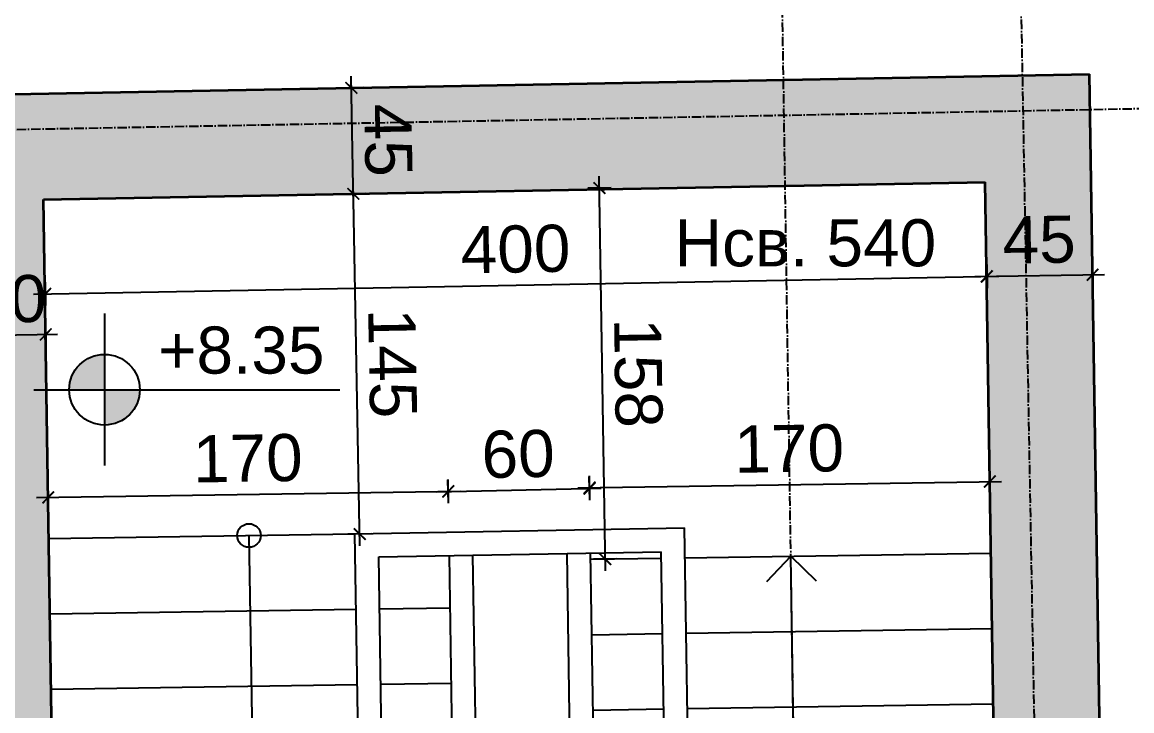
# Model space of a CAD drawing. Header units: inches. Extents: x -72385 to 39588, y -6525 to 66685.
# Drawn here: x -31171.4 to -30700.1, y 13635.6 to 13928.1 of the extents above; entities that cross this region are included whole.
import ezdxf

# ---------------------------------------------------------------- set-up
doc = ezdxf.new("R2010")
doc.units = ezdxf.units.IN
doc.header["$MEASUREMENT"] = 0
doc.linetypes.add('DashDot', pattern=[0.6, 0.4, -0.1, 0, -0.1])
for name, color, linetype, lineweight in [('Изгледни линии', 253, 'Continuous', 25), ('Линия на разрез', 252, 'DashDot', 25), ('Надписи Hсв', 252, 'Continuous', 25), ('Надписи коти външни', 252, 'Continuous', 25), ('Надписи коти вътрешни', 252, 'Continuous', 25), ('Надписи нива', 252, 'Continuous', 25), ('Оси', 252, 'DashDot', 25), ('Разрезни линии', 7, 'Continuous', 35), ('Щрих стени', 254, 'Continuous', 25)]:
    doc.layers.add(name, color=color, linetype=linetype, lineweight=lineweight)
doc.styles.add('Arial Regular', font='arial.ttf')
doc.styles.get("Standard").update_dxf_attribs({"font": 'arial.ttf'})
doc.dimstyles.new('Annotative', dxfattribs={"dimscale": 0, "dimtxt": 20, "dimasz": 5, "dimexe": 5, "dimexo": 5, "dimgap": 5, "dimtad": 1, "dimdec": 0, "dimzin": 0, "dimdsep": 46, "dimtxsty": 'Standard', "dimblk": 'ARCHTICK', "dimcen": 5, "dimdle": 5, "dimadec": 0, "dimazin": 0, "dimtfac": 1, "dimtdec": 0, "dimtofl": 0, "dimtmove": 0, "dimatfit": 3, "dimldrblk": 'ARCHTICK', "dimfxl": 5, "dimfxlon": 1, "dimtolj": 1, "dimtzin": 0, "dimarcsym": 1})

# ---------------------------------------------------------------- blocks, each defined once
blk = doc.blocks.new('_ArchTick')
at = {"color": 0, "linetype": 'ByBlock', "const_width": 0.15}
blk.add_lwpolyline([(-0.5, -0.5), (0.5, 0.5)], dxfattribs=at)
blk = doc.blocks.new('*D3837')
at = {"layer": 'Defpoints', "color": 0, "ltscale": 50, "transparency": 16777216}
for p in [(-30926.22, 13857.64), (-30762.36, 13860.17), (-30759.93, 13702.58)]:
    blk.add_point(p, dxfattribs=at)
at = {"layer": 'Надписи коти вътрешни', "color": 0, "lineweight": -2, "ltscale": 50, "transparency": 16777216}
for p, q in [((-30923.71, 13695.05), (-30926.3, 13862.64)), ((-30921.22, 13857.71), (-30931.22, 13857.56)), ((-30918.78, 13700.13), (-30928.78, 13699.97))]:
    blk.add_line(p, q, dxfattribs=at)
at = {"layer": 'Надписи коти вътрешни', "color": 0, "lineweight": -2, "ltscale": 50, "transparency": 16777216, "xscale": 5, "yscale": 5, "zscale": 5}
for p, rotation in [((-30926.22, 13857.64), 90.88539466403869), ((-30923.78, 13700.05), 270.8853946640387)]:
    blk.add_blockref('_ArchTick', p, dxfattribs=dict(at, rotation=rotation))
at = {"layer": 'Надписи коти вътрешни', "color": 0, "ltscale": 50, "transparency": 16777216, "insert": (-30909.79, 13779.08), "char_height": 20, "attachment_point": 5, "rotation": 270.8854}
blk.add_mtext('\\A1;158', dxfattribs=at)
blk = doc.blocks.new('*D3838')
at = {"layer": 'Defpoints', "color": 0, "ltscale": 50, "transparency": 16777216}
for p in [(-30990.36, 13728.88), (-30990.09, 13711.38), (-31160.07, 13708.76)]:
    blk.add_point(p, dxfattribs=at)
at = {"layer": 'Надписи коти вътрешни', "color": 0, "lineweight": -2, "ltscale": 50, "transparency": 16777216}
for p, q in [((-30990.28, 13723.88), (-30990.44, 13733.88)), ((-31160.26, 13721.26), (-31160.42, 13731.26)), ((-31165.34, 13726.18), (-30985.36, 13728.96))]:
    blk.add_line(p, q, dxfattribs=at)
at = {"layer": 'Надписи коти вътрешни', "color": 0, "lineweight": -2, "ltscale": 50, "transparency": 16777216, "xscale": 5, "yscale": 5, "zscale": 5}
for p, rotation in [((-31160.34, 13726.26), 180.8853946640363), ((-30990.36, 13728.88), 0.8853946640362843)]:
    blk.add_blockref('_ArchTick', p, dxfattribs=dict(at, rotation=rotation))
at = {"layer": 'Надписи коти вътрешни', "color": 0, "ltscale": 50, "transparency": 16777216, "insert": (-31075.58, 13742.78), "char_height": 20, "attachment_point": 5, "rotation": 0.8854}
blk.add_mtext('\\A1;170', dxfattribs=at)
blk = doc.blocks.new('*D3839')
at = {"layer": 'Defpoints', "color": 0, "ltscale": 50, "transparency": 16777216}
for p in [(-30930.46, 13730.02), (-30990.09, 13711.38), (-30930.1, 13712.62)]:
    blk.add_point(p, dxfattribs=at)
at = {"layer": 'Надписи коти вътрешни', "color": 0, "lineweight": -2, "ltscale": 50, "transparency": 16777216}
for p, q in [((-30930.36, 13725.02), (-30930.56, 13735.02)), ((-30995.45, 13728.68), (-30925.46, 13730.12)), ((-30990.34, 13723.78), (-30990.55, 13733.78))]:
    blk.add_line(p, q, dxfattribs=at)
at = {"layer": 'Надписи коти вътрешни', "color": 0, "lineweight": -2, "ltscale": 50, "transparency": 16777216, "xscale": 5, "yscale": 5, "zscale": 5}
for p, rotation in [((-30990.45, 13728.78), 181.1802608276833), ((-30930.46, 13730.02), 1.180260827683264)]:
    blk.add_blockref('_ArchTick', p, dxfattribs=dict(at, rotation=rotation))
at = {"layer": 'Надписи коти вътрешни', "color": 0, "ltscale": 50, "transparency": 16777216, "insert": (-30960.77, 13744.61), "char_height": 20, "attachment_point": 5, "rotation": 1.1803}
blk.add_mtext('\\A1;60', dxfattribs=at)
blk = doc.blocks.new('*D3840')
at = {"layer": 'Defpoints', "color": 0, "ltscale": 50, "transparency": 16777216}
for p in [(-30760.4, 13733), (-30759.93, 13702.58), (-30929.91, 13699.96)]:
    blk.add_point(p, dxfattribs=at)
at = {"layer": 'Надписи коти вътрешни', "color": 0, "lineweight": -2, "ltscale": 50, "transparency": 16777216}
for p, q in [((-30930.3, 13725.37), (-30930.45, 13735.37)), ((-30760.32, 13728), (-30760.47, 13738)), ((-30935.37, 13730.3), (-30755.4, 13733.08))]:
    blk.add_line(p, q, dxfattribs=at)
at = {"layer": 'Надписи коти вътрешни', "color": 0, "lineweight": -2, "ltscale": 50, "transparency": 16777216, "xscale": 5, "yscale": 5, "zscale": 5}
for p, rotation in [((-30760.4, 13733), 0.8853946640390069), ((-30930.38, 13730.37), 180.885394664039)]:
    blk.add_blockref('_ArchTick', p, dxfattribs=dict(at, rotation=rotation))
at = {"layer": 'Надписи коти вътрешни', "color": 0, "ltscale": 50, "transparency": 16777216, "insert": (-30845.62, 13746.9), "char_height": 20, "attachment_point": 5, "rotation": 0.8854}
blk.add_mtext('\\A1;170', dxfattribs=at)
blk = doc.blocks.new('*D3841')
at = {"layer": 'Defpoints', "color": 0, "ltscale": 50, "transparency": 16777216}
for p in [(-30762.36, 13860.17), (-31162.29, 13852.75), (-30761.62, 13820.11)]:
    blk.add_point(p, dxfattribs=at)
at = {"layer": 'Надписи коти вътрешни', "color": 0, "lineweight": -2, "ltscale": 50, "transparency": 16777216}
for p, q in [((-30761.71, 13825.11), (-30761.53, 13815.11)), ((-31166.55, 13812.6), (-30756.62, 13820.2)), ((-31161.64, 13817.69), (-31161.46, 13807.69))]:
    blk.add_line(p, q, dxfattribs=at)
at = {"layer": 'Надписи коти вътрешни', "color": 0, "lineweight": -2, "ltscale": 50, "transparency": 16777216, "xscale": 5, "yscale": 5, "zscale": 5}
for p, rotation in [((-30761.62, 13820.11), 1.062315361859178), ((-31161.55, 13812.69), 181.0623153618592)]:
    blk.add_blockref('_ArchTick', p, dxfattribs=dict(at, rotation=rotation))
at = {"layer": 'Надписи коти вътрешни', "color": 0, "ltscale": 50, "transparency": 16777216, "insert": (-30961.87, 13831.61), "char_height": 20, "attachment_point": 5, "rotation": 1.0623}
blk.add_mtext('\\A1;400', dxfattribs=at)
blk = doc.blocks.new('*D3842')
at = {"layer": 'Defpoints', "color": 0, "ltscale": 50, "transparency": 16777216}
for p in [(-31030.75, 13855.18), (-30992.79, 13855.9), (-30990.07, 13711.38)]:
    blk.add_point(p, dxfattribs=at)
at = {"layer": 'Надписи коти вътрешни', "color": 0, "lineweight": -2, "ltscale": 50, "transparency": 16777216}
for p, q in [((-31027.94, 13705.67), (-31030.84, 13860.18)), ((-31025.75, 13855.28), (-31035.74, 13855.09)), ((-31023.03, 13710.76), (-31033.03, 13710.58))]:
    blk.add_line(p, q, dxfattribs=at)
at = {"layer": 'Надписи коти вътрешни', "color": 0, "lineweight": -2, "ltscale": 50, "transparency": 16777216, "xscale": 5, "yscale": 5, "zscale": 5}
for p, rotation in [((-31030.75, 13855.18), 91.0751191790558), ((-31028.03, 13710.67), 271.0751191790558)]:
    blk.add_blockref('_ArchTick', p, dxfattribs=dict(at, rotation=rotation))
at = {"layer": 'Надписи коти вътрешни', "color": 0, "ltscale": 50, "transparency": 16777216, "insert": (-31014.18, 13783.21), "char_height": 20, "attachment_point": 5, "rotation": 271.0751}
blk.add_mtext('\\A1;145', dxfattribs=at)
blk = doc.blocks.new('*D6691')
at = {"layer": 'Defpoints', "color": 0, "ltscale": 10, "transparency": 16777216}
for p in [(-30722.28, 14133.46), (-30718.06, 13906), (-31300.8, 13895.19)]:
    blk.add_point(p, dxfattribs=at)
at = {"layer": 'Надписи коти външни', "color": 0, "lineweight": -2, "ltscale": 10, "transparency": 16777216}
for p, q in [((-30722.19, 14128.46), (-30722.37, 14138.46)), ((-31310.01, 14122.56), (-30717.28, 14133.55)), ((-31304.92, 14117.65), (-31305.11, 14127.65))]:
    blk.add_line(p, q, dxfattribs=at)
at = {"layer": 'Надписи коти външни', "color": 0, "lineweight": -2, "ltscale": 10, "transparency": 16777216, "xscale": 5, "yscale": 5, "zscale": 5}
for p, rotation in [((-30722.28, 14133.46), 1.062315361852448), ((-31305.01, 14122.65), 181.0623153618524)]:
    blk.add_blockref('_ArchTick', p, dxfattribs=dict(at, rotation=rotation))
at = {"layer": 'Надписи коти външни', "color": 0, "ltscale": 10, "transparency": 16777216, "insert": (-31013.93, 14143.27), "char_height": 20, "attachment_point": 5, "rotation": 1.0623}
blk.add_mtext('\\A1;583', dxfattribs=at)
blk = doc.blocks.new('*D6726')
at = {"layer": 'Defpoints', "color": 0, "ltscale": 10, "transparency": 16777216}
for p in [(-30724.11, 14233.44), (-30718.06, 13906), (-34700.93, 13832.45)]:
    blk.add_point(p, dxfattribs=at)
at = {"layer": 'Надписи коти външни', "color": 0, "lineweight": -2, "ltscale": 10, "transparency": 16777216}
for p, q in [((-30724.02, 14228.44), (-30724.2, 14238.44)), ((-34711.98, 14159.8), (-30719.11, 14233.54)), ((-34706.89, 14154.89), (-34707.07, 14164.89))]:
    blk.add_line(p, q, dxfattribs=at)
at = {"layer": 'Надписи коти външни', "color": 0, "lineweight": -2, "ltscale": 10, "transparency": 16777216, "xscale": 5, "yscale": 5, "zscale": 5}
for p, rotation in [((-30724.11, 14233.44), 1.057992998769279), ((-34706.98, 14159.89), 181.0579929987693)]:
    blk.add_blockref('_ArchTick', p, dxfattribs=dict(at, rotation=rotation))
at = {"layer": 'Надписи коти външни', "color": 0, "ltscale": 10, "transparency": 16777216, "insert": (-32715.83, 14211.88), "char_height": 20, "attachment_point": 5, "rotation": 1.058}
blk.add_mtext('\\A1;3980', dxfattribs=at)
blk = doc.blocks.new('*D6720')
at = {"layer": 'Defpoints', "color": 0, "ltscale": 10, "transparency": 16777216}
for p in [(-30751.76, 14182.92), (-30746.33, 13890.47), (-31176.26, 13882.5)]:
    blk.add_point(p, dxfattribs=at)
at = {"layer": 'Надписи коти външни', "color": 0, "lineweight": -2, "ltscale": 10, "transparency": 16777216}
for p, q in [((-30751.66, 14177.92), (-30751.85, 14187.92)), ((-31186.68, 14174.86), (-30746.76, 14183.01)), ((-31181.59, 14169.95), (-31181.78, 14179.95))]:
    blk.add_line(p, q, dxfattribs=at)
at = {"layer": 'Надписи коти външни', "color": 0, "lineweight": -2, "ltscale": 10, "transparency": 16777216, "xscale": 5, "yscale": 5, "zscale": 5}
for p, rotation in [((-30751.76, 14182.92), 1.062315361859432), ((-31181.68, 14174.95), 181.0623153618594)]:
    blk.add_blockref('_ArchTick', p, dxfattribs=dict(at, rotation=rotation))
at = {"layer": 'Надписи коти външни', "color": 0, "ltscale": 10, "transparency": 16777216, "insert": (-30967, 14194.15), "char_height": 20, "attachment_point": 5, "rotation": 1.0623}
blk.add_mtext('\\A1;430', dxfattribs=at)
blk = doc.blocks.new('*D6721')
at = {"layer": 'Defpoints', "color": 0, "ltscale": 10, "transparency": 16777216}
for p in [(-30396.5, 13910.97), (-30718.06, 13906), (-30702.75, 12915.26)]:
    blk.add_point(p, dxfattribs=at)
at = {"layer": 'Надписи коти външни', "color": 0, "lineweight": -2, "ltscale": 10, "transparency": 16777216}
for p, q in [((-30381.11, 12915.23), (-30396.58, 13915.97)), ((-30401.5, 13910.89), (-30391.5, 13911.05)), ((-30386.19, 12920.15), (-30376.19, 12920.3))]:
    blk.add_line(p, q, dxfattribs=at)
at = {"layer": 'Надписи коти външни', "color": 0, "lineweight": -2, "ltscale": 10, "transparency": 16777216, "xscale": 5, "yscale": 5, "zscale": 5}
for p, rotation in [((-30396.5, 13910.97), 90.88539466403769), ((-30381.19, 12920.23), 270.8853946640377)]:
    blk.add_blockref('_ArchTick', p, dxfattribs=dict(at, rotation=rotation))
at = {"layer": 'Надписи коти външни', "color": 0, "ltscale": 10, "transparency": 16777216, "insert": (-30373.63, 13415.83), "char_height": 20, "attachment_point": 5, "rotation": 270.8854}
blk.add_mtext('\\A1;990', dxfattribs=at)
blk = doc.blocks.new('*D6724')
at = {"layer": 'Defpoints', "color": 0, "ltscale": 10, "transparency": 16777216}
for p in [(-30495.24, 13909.44), (-30718.06, 13906), (-30713.66, 13620.89)]:
    blk.add_point(p, dxfattribs=at)
at = {"layer": 'Надписи коти външни', "color": 0, "lineweight": -2, "ltscale": 10, "transparency": 16777216}
for p, q in [((-30490.76, 13619.34), (-30495.32, 13914.44)), ((-30500.24, 13909.37), (-30490.24, 13909.52)), ((-30495.84, 13624.26), (-30485.84, 13624.41))]:
    blk.add_line(p, q, dxfattribs=at)
at = {"layer": 'Надписи коти външни', "color": 0, "lineweight": -2, "ltscale": 10, "transparency": 16777216, "xscale": 5, "yscale": 5, "zscale": 5}
for p, rotation in [((-30495.24, 13909.44), 90.88539466403809), ((-30490.84, 13624.34), 270.8853946640381)]:
    blk.add_blockref('_ArchTick', p, dxfattribs=dict(at, rotation=rotation))
at = {"layer": 'Надписи коти външни', "color": 0, "ltscale": 10, "transparency": 16777216, "insert": (-30477.83, 13767.12), "char_height": 20, "attachment_point": 5, "rotation": 270.8854}
blk.add_mtext('\\A1;285', dxfattribs=at)
blk = doc.blocks.new('*D7069')
at = {"layer": 'Defpoints', "color": 0, "ltscale": 10, "transparency": 16777216}
for p in [(-30446.38, 13895.93), (-30746.33, 13890.47), (-30736.15, 13330.76)]:
    blk.add_point(p, dxfattribs=at)
at = {"layer": 'Надписи коти външни', "color": 0, "lineweight": -2, "ltscale": 10, "transparency": 16777216}
for p, q in [((-30436.11, 13331.22), (-30446.47, 13900.93)), ((-30451.38, 13895.84), (-30441.38, 13896.02)), ((-30441.2, 13336.13), (-30431.2, 13336.31))]:
    blk.add_line(p, q, dxfattribs=at)
at = {"layer": 'Надписи коти външни', "color": 0, "lineweight": -2, "ltscale": 10, "transparency": 16777216, "xscale": 5, "yscale": 5, "zscale": 5}
for p, rotation in [((-30446.38, 13895.93), 91.04239604084214), ((-30436.2, 13336.22), 271.0423960408421)]:
    blk.add_blockref('_ArchTick', p, dxfattribs=dict(at, rotation=rotation))
at = {"layer": 'Надписи коти външни', "color": 0, "ltscale": 10, "transparency": 16777216, "insert": (-30426.08, 13616.35), "char_height": 20, "attachment_point": 5, "rotation": 271.0424}
blk.add_mtext('\\A1;560', dxfattribs=at)
blk = doc.blocks.new('*D7587')
at = {"layer": 'Defpoints', "color": 0, "ltscale": 10, "transparency": 16777216}
for p in [(-31031.58, 13900.19), (-31019.27, 13900.41), (-31018.44, 13855.42)]:
    blk.add_point(p, dxfattribs=at)
at = {"layer": 'Надписи коти вътрешни', "color": 0, "lineweight": -2, "ltscale": 10, "transparency": 16777216}
for p, q in [((-31030.65, 13850.19), (-31031.67, 13905.18)), ((-31026.58, 13900.28), (-31036.58, 13900.09)), ((-31025.75, 13855.29), (-31035.75, 13855.1))]:
    blk.add_line(p, q, dxfattribs=at)
at = {"layer": 'Надписи коти вътрешни', "color": 0, "lineweight": -2, "ltscale": 10, "transparency": 16777216, "xscale": 5, "yscale": 5, "zscale": 5}
for p, rotation in [((-31031.58, 13900.19), 91.0623153618628), ((-31030.75, 13855.19), 271.0623153618628)]:
    blk.add_blockref('_ArchTick', p, dxfattribs=dict(at, rotation=rotation))
at = {"layer": 'Надписи коти вътрешни', "color": 0, "ltscale": 10, "transparency": 16777216, "insert": (-31016, 13877.97), "char_height": 20, "attachment_point": 5, "rotation": 271.0623}
blk.add_mtext('\\A1;45', dxfattribs=at)
blk = doc.blocks.new('*D7614')
at = {"layer": 'Defpoints', "color": 0, "ltscale": 10, "transparency": 16777216}
for p in [(-31191.83, 13822.37), (-31161.83, 13822.84), (-31161.41, 13795.45)]:
    blk.add_point(p, dxfattribs=at)
at = {"layer": 'Надписи коти вътрешни', "color": 0, "lineweight": -2, "ltscale": 10, "transparency": 16777216}
for p, q in [((-31191.48, 13799.99), (-31191.33, 13789.99)), ((-31161.49, 13800.45), (-31161.33, 13790.46)), ((-31196.4, 13794.91), (-31156.41, 13795.53))]:
    blk.add_line(p, q, dxfattribs=at)
at = {"layer": 'Надписи коти вътрешни', "color": 0, "lineweight": -2, "ltscale": 10, "transparency": 16777216, "xscale": 5, "yscale": 5, "zscale": 5}
for p, rotation in [((-31191.41, 13794.99), 180.8853946640392), ((-31161.41, 13795.45), 0.8853946640392739)]:
    blk.add_blockref('_ArchTick', p, dxfattribs=dict(at, rotation=rotation))
at = {"layer": 'Надписи коти вътрешни', "color": 0, "ltscale": 10, "transparency": 16777216, "insert": (-31176.64, 13810.44), "char_height": 20, "attachment_point": 5, "rotation": 0.8854}
blk.add_mtext('\\A1;30', dxfattribs=at)
blk = doc.blocks.new('*D7615')
at = {"layer": 'Defpoints', "color": 0, "ltscale": 10, "transparency": 16777216}
for p in [(-30762.13, 13844.91), (-30717.13, 13845.6), (-30716.75, 13820.82)]:
    blk.add_point(p, dxfattribs=at)
at = {"layer": 'Надписи коти вътрешни', "color": 0, "lineweight": -2, "ltscale": 10, "transparency": 16777216}
for p, q in [((-30761.82, 13825.12), (-30761.66, 13815.12)), ((-30716.82, 13825.82), (-30716.67, 13815.82)), ((-30766.74, 13820.04), (-30711.75, 13820.89))]:
    blk.add_line(p, q, dxfattribs=at)
at = {"layer": 'Надписи коти вътрешни', "color": 0, "lineweight": -2, "ltscale": 10, "transparency": 16777216, "xscale": 5, "yscale": 5, "zscale": 5}
for p, rotation in [((-30716.75, 13820.82), 0.8853946640435105), ((-30761.74, 13820.12), 180.8853946640435)]:
    blk.add_blockref('_ArchTick', p, dxfattribs=dict(at, rotation=rotation))
at = {"layer": 'Надписи коти вътрешни', "color": 0, "ltscale": 10, "transparency": 16777216, "insert": (-30739.48, 13835.64), "char_height": 20, "attachment_point": 5, "rotation": 0.8854}
blk.add_mtext('\\A1;45', dxfattribs=at)

msp = doc.modelspace()

# ---------------------------------------------------------------- hatches: boundary and pattern name
at = {"layer": 'Надписи нива', "ltscale": 50}
h = msp.add_hatch(color=256, dxfattribs=at)
h.dxf.hatch_style = 1
h.paths.add_polyline_path([(-31136.44, 13756.99, 0.414214), (-31121.44, 13771.99), (-31136.44, 13771.99)])
h.paths.add_polyline_path([(-31136.44, 13771.99), (-31136.44, 13786.99, 0.414214), (-31151.44, 13771.99)])
at = {"layer": 'Щрих стени', "ltscale": 10}
h = msp.add_hatch(color=256, dxfattribs=at)
h.dxf.hatch_style = 1
h.paths.add_polyline_path([(-32583.73, 12901.47), (-32708.69, 12898.56), (-32707.99, 12868.57), (-32583.03, 12871.48)])
h.paths.add_polyline_path([(-32308.8, 12907.87), (-32433.77, 12904.96), (-32433.07, 12874.97), (-32308.1, 12877.88)])
h.paths.add_polyline_path([(-32033.88, 12914.27), (-32158.84, 12911.36), (-32158.14, 12881.37), (-32033.18, 12884.28)])
h.paths.add_polyline_path([(-30702.75, 12915.26), (-30710.26, 13400.92), (-30755.25, 13400.22), (-30748.36, 12954.27), (-31716.89, 12933.05), (-31717.41, 12978.05), (-31747.41, 12977.7), (-31746.75, 12920.96), (-31883.92, 12917.76), (-31883.22, 12887.77)])
h.paths.add_polyline_path([(-31722.25, 13397.7), (-31627, 13399.68), (-31627.62, 13429.67), (-31722.6, 13427.7), (-31727.39, 13842.28), (-31694.89, 13842.88), (-31695.73, 13887.87), (-31790.71, 13886.11), (-31789.88, 13841.12), (-31754.88, 13841.77), (-31750.09, 13426.78), (-31765.09, 13426.5), (-31762.9, 13236.51), (-31802.89, 13235.77), (-31802.66, 13215.77), (-31860.46, 13214.7), (-31859.63, 13169.71), (-31749.65, 13171.75), (-31749.25, 13137.69), (-31719.26, 13138.04)])
h.paths.add_polyline_path([(-31162.29, 13852.75), (-30762.36, 13860.17), (-30758.65, 13620.2), (-30713.66, 13620.89), (-30718.06, 13906), (-31300.8, 13895.19), (-31299.96, 13850.2), (-31192.29, 13852.2), (-31187.06, 13513.81), (-31217.05, 13513.18), (-31215.89, 13438.19), (-31527.64, 13431.74), (-31527.02, 13401.75), (-31185.44, 13408.82), (-31184.43, 13343.82), (-31154.44, 13344.44)])
h.paths.add_polyline_path([(-31450.77, 13892.41), (-31545.75, 13890.65), (-31544.92, 13845.66), (-31449.94, 13847.42)])
h.paths.add_polyline_path([(-31940.69, 13883.33), (-32035.67, 13881.57), (-32034.84, 13836.57), (-31939.85, 13838.34)])
h.paths.add_polyline_path([(-32185.64, 13878.79), (-32280.63, 13877.02), (-32279.79, 13832.03), (-32184.81, 13833.79)])
h.paths.add_polyline_path([(-32430.6, 13874.24), (-32525.59, 13872.48), (-32524.75, 13827.49), (-32429.77, 13829.25)])

# ---------------------------------------------------------------- linework, layer by layer
at = {"layer": 'Изгледни линии', "ltscale": 50}
for p, q in [((-31160.07, 13708.76), (-31030.08, 13710.76)), ((-31030.08, 13710.76), (-30890.11, 13713.36)), ((-31024.44, 13345.72), (-31030.08, 13710.76)), ((-30884.63, 13358.62), (-30890.11, 13713.36)), ((-31019.93, 13700.95), (-30899.95, 13703.18)), ((-31014.6, 13355.92), (-31019.93, 13700.95)), ((-30984.61, 13356.55), (-30989.94, 13701.51)), ((-30974.61, 13356.75), (-30979.94, 13701.69)), ((-30934.62, 13357.58), (-30939.94, 13702.43)), ((-30924.62, 13357.79), (-30929.95, 13702.62)), ((-30894.62, 13358.41), (-30899.95, 13703.18)), ((-30889.91, 13700.57), (-30759.93, 13702.58)), ((-30929.91, 13699.96), (-30899.91, 13700.42)), ((-31159.57, 13676.76), (-31029.59, 13678.77)), ((-31019.59, 13678.92), (-30989.59, 13679.39)), ((-30929.41, 13667.96), (-30899.41, 13668.42)), ((-30889.42, 13668.58), (-30759.43, 13670.59)), ((-31159.08, 13644.76), (-31029.1, 13646.77)), ((-31019.1, 13646.93), (-30989.1, 13647.39)), ((-30928.92, 13635.96), (-30898.92, 13636.43)), ((-30888.92, 13636.58), (-30758.94, 13638.59))]:
    msp.add_line(p, q, dxfattribs=at)
at = {"layer": 'Линия на разрез', "ltscale": 10}
msp.add_line((-30830.54, 12771.24), (-30849.43, 13993.1), dxfattribs=at)
at = {"layer": 'Надписи нива', "ltscale": 50}
for p, q in [((-31136.44, 13804.31), (-31136.44, 13739.8)), ((-31166.44, 13771.99), (-31036.44, 13771.99)), ((-31075.08, 13710.07), (-31069.64, 13358.11)), ((-30844.92, 13701.27), (-30855.32, 13690.47)), ((-30844.92, 13701.27), (-30834.11, 13690.86)), ((-30839.63, 13359.55), (-30844.92, 13701.27))]:
    msp.add_line(p, q, dxfattribs=at)
for centre, radius in [((-31136.44, 13771.99), 15), ((-31075.08, 13710.07), 5)]:
    msp.add_circle(centre, radius, dxfattribs=at)
at = {"layer": 'Оси', "ltscale": 10}
for p, q in [((-30753.48, 14282.91), (-30721.54, 12529.71)), ((-35083.09, 13810.06), (-30346.4, 13897.89))]:
    msp.add_line(p, q, dxfattribs=at)
at = {"layer": 'Разрезни линии', "ltscale": 50}
for p, q in [((-31300.8, 13895.19), (-30718.06, 13906)), ((-30713.66, 13620.89), (-30718.06, 13906)), ((-31162.29, 13852.75), (-30762.36, 13860.17)), ((-30758.65, 13620.2), (-30762.36, 13860.17)), ((-31154.44, 13344.44), (-31162.29, 13852.75))]:
    msp.add_line(p, q, dxfattribs=at)

# ---------------------------------------------------------------- texts
at = {"layer": 'Надписи Hсв', "ltscale": 100, "insert": (-30894.3, 13844.39), "char_height": 20, "width": 180.4891, "attachment_point": 1, "style": 'Arial Regular'}
msp.add_mtext('\\pxt8;Hсв. 540', dxfattribs=at)
at = {"layer": 'Надписи нива', "ltscale": 100, "insert": (-31113.69, 13798.83), "char_height": 20, "width": 180.4891, "attachment_point": 1, "style": 'Arial Regular'}
msp.add_mtext('+8.35', dxfattribs=at)

# ---------------------------------------------------------------- dimensions: what is measured, and where the dimension line sits
at = {"layer": 'Надписи коти външни', "ltscale": 10}
for p1, distance, text, picture, middle in [((-34700.93, 13832.45), 327.5, '3980', '*D6726', (-32715.83, 14211.88)), ((-30702.75, 12915.26), -321.6, '990', '*D6721', (-30373.63, 13415.83))]:
    dim = msp.add_aligned_dim(p1=p1, p2=(-30718.06, 13906), distance=distance, text=text, dimstyle='Annotative', override={"dimscale": 0, "dimtix": 0, "dimtofl": 0, "dimtmove": 0, "dimatfit": 3}, dxfattribs=at)
    dim.commit()
    dim.dimension.update_dxf_attribs({"geometry": picture, "text_midpoint": middle})
for p1, p2, distance, picture, middle in [((-31176.26, 13882.5), (-30746.33, 13890.47), 292.5, '*D6720', (-30967, 14194.15)), ((-31300.8, 13895.19), (-30718.06, 13906), 227.5, '*D6691', (-31013.93, 14143.27)), ((-30713.66, 13620.89), (-30718.06, 13906), -222.85, '*D6724', (-30477.83, 13767.12)), ((-30736.15, 13330.76), (-30746.33, 13890.47), -300, '*D7069', (-30426.08, 13616.35))]:
    dim = msp.add_aligned_dim(p1=p1, p2=p2, distance=distance, dimstyle='Annotative', override={"dimscale": 0, "dimtix": 0, "dimtofl": 0, "dimtmove": 0, "dimatfit": 3}, dxfattribs=at)
    dim.commit()
    dim.dimension.update_dxf_attribs({"geometry": picture, "text_midpoint": middle})
at = {"layer": 'Надписи коти вътрешни', "ltscale": 10}
for p1, p2, distance, picture, middle in [((-31018.44, 13855.42), (-31019.27, 13900.41), 12.31, '*D7587', (-31016, 13877.97)), ((-30762.13, 13844.91), (-30717.13, 13845.6), -24.79, '*D7615', (-30739.48, 13835.64))]:
    dim = msp.add_aligned_dim(p1=p1, p2=p2, distance=distance, dimstyle='Annotative', override={"dimscale": 0, "dimtix": 0, "dimtofl": 0, "dimtmove": 0, "dimatfit": 3}, dxfattribs=at)
    dim.commit()
    dim.dimension.update_dxf_attribs({"geometry": picture, "text_midpoint": middle})
at = {"layer": 'Надписи коти вътрешни', "ltscale": 50}
for p1, p2, distance, picture, middle in [((-30759.93, 13702.58), (-30762.36, 13860.17), 163.88, '*D3837', (-30909.79, 13779.08)), ((-31162.29, 13852.75), (-30762.36, 13860.17), -40.07, '*D3841', (-30961.87, 13831.61)), ((-30990.07, 13711.38), (-30992.79, 13855.9), 37.97, '*D3842', (-31014.18, 13783.21)), ((-30990.09, 13711.38), (-30930.1, 13712.62), 17.4, '*D3839', (-30960.77, 13744.61)), ((-30929.91, 13699.96), (-30759.93, 13702.58), 30.42, '*D3840', (-30845.62, 13746.9)), ((-31160.07, 13708.76), (-30990.09, 13711.38), 17.5, '*D3838', (-31075.58, 13742.78))]:
    dim = msp.add_aligned_dim(p1=p1, p2=p2, distance=distance, dimstyle='Annotative', override={"dimscale": 0, "dimtix": 0, "dimtofl": 0, "dimtmove": 0, "dimatfit": 3}, dxfattribs=at)
    dim.commit()
    dim.dimension.update_dxf_attribs({"geometry": picture, "text_midpoint": middle})
at = {"layer": 'Надписи коти вътрешни', "ltscale": 10}
dim = msp.add_linear_dim(base=(-31161.41, 13795.45), p1=(-31191.83, 13822.37), p2=(-31161.83, 13822.84), angle=0.8854, dimstyle='Annotative', override={"dimscale": 0, "dimtix": 0, "dimtofl": 0, "dimtmove": 0, "dimatfit": 3}, dxfattribs=at)
dim.commit()
dim.dimension.update_dxf_attribs({"geometry": '*D7614', "text_midpoint": (-31176.41, 13795.22), "dimtype": 129})

doc.saveas('drawing.dxf')
